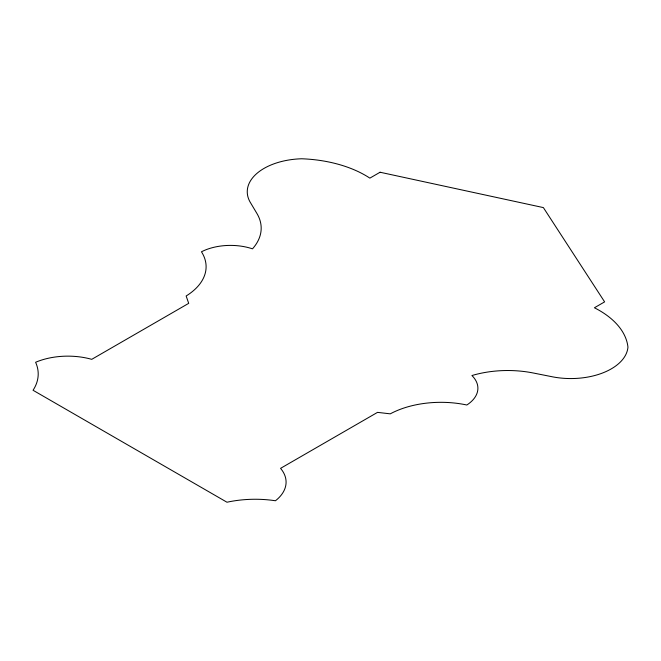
<?xml version="1.0" encoding="UTF-8"?>
<svg xmlns="http://www.w3.org/2000/svg" width="661" height="661" viewBox="0 0 661 661"><rect width="100%" height="100%" fill="white"/><g stroke="black" fill="none" stroke-linecap="round" stroke-linejoin="round"><path stroke-width="0.99" d="M380.075 172.24L369.863 178.131A98.729 57.003 0 0 0 301.664 158.772A57.234 33.042 0 0 0 250.816 203.241L256.922 213.486A78.13 45.105 0 0 1 252.494 248.842A43.601 25.168 0 0 0 201.456 251.791A74.346 42.924 0 0 1 186.146 295.988L188.699 303.349L91.739 359.336A54.309 31.356 0 0 0 35.603 362.278A80.055 46.22 0 0 1 33.05 390.271L226.971 502.228A80.055 46.22 0 0 1 275.455 500.757A54.309 31.356 0 0 0 280.561 468.352L377.522 412.365L390.279 413.844A74.346 42.924 0 0 1 466.831 405.003A43.601 25.168 0 0 0 471.929 375.539A78.13 45.105 0 0 1 533.179 372.978L550.927 376.506A57.234 33.042 0 0 0 627.95 347.149A98.729 57.003 0 0 0 594.413 307.77L604.617 301.879L543.375 207.595L380.075 172.24"/></g></svg>
